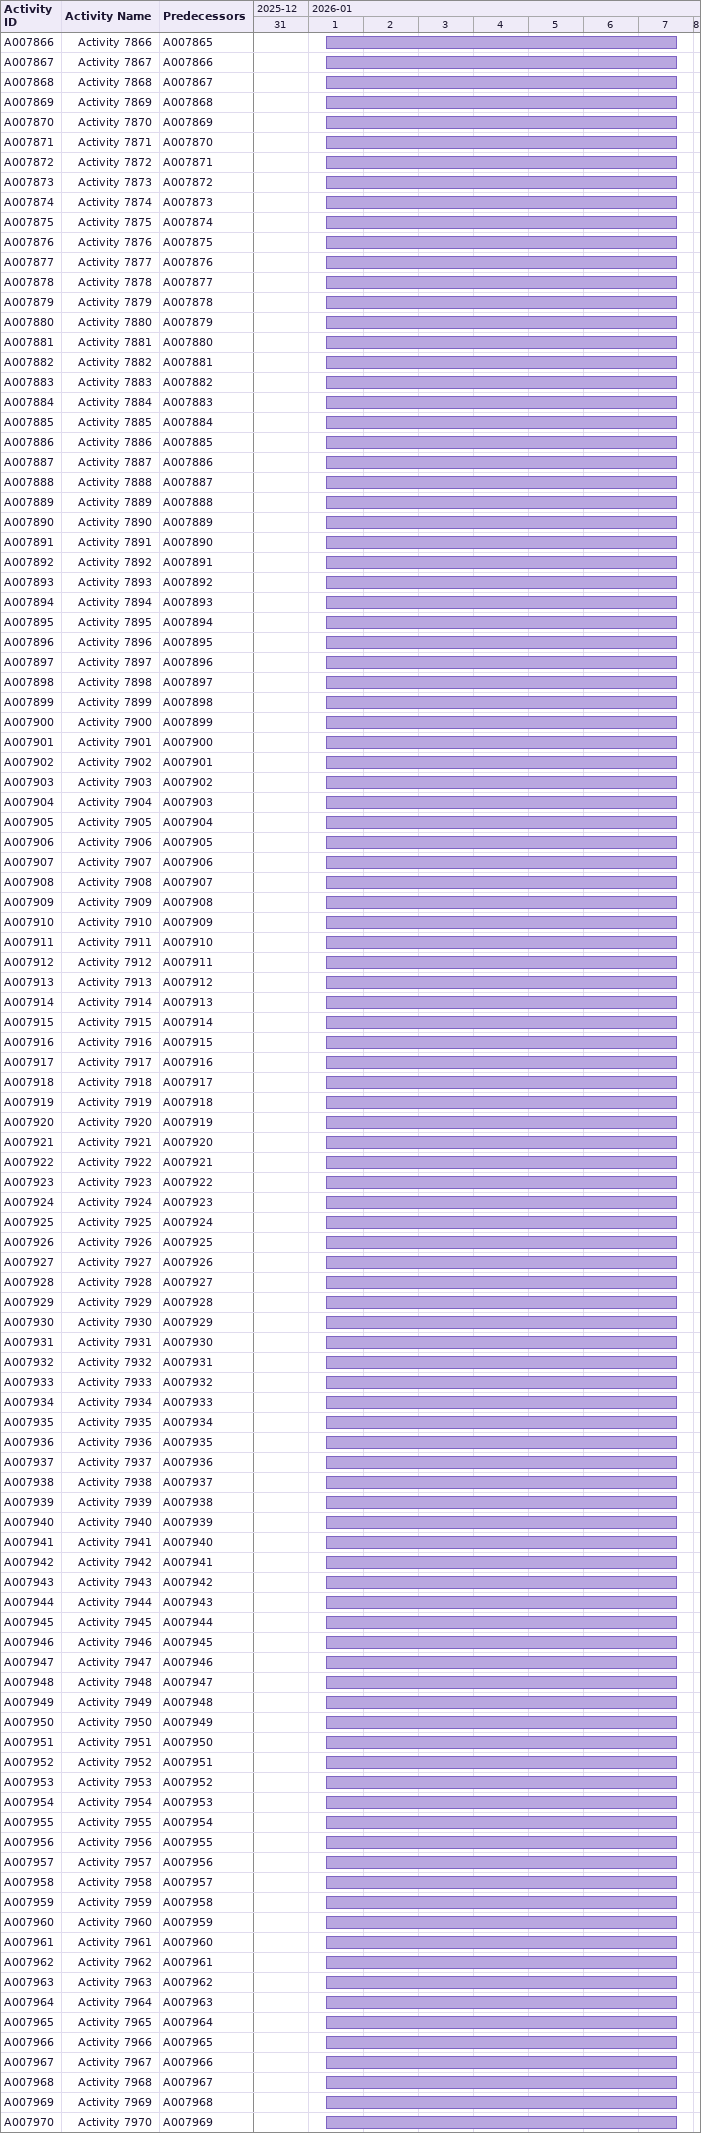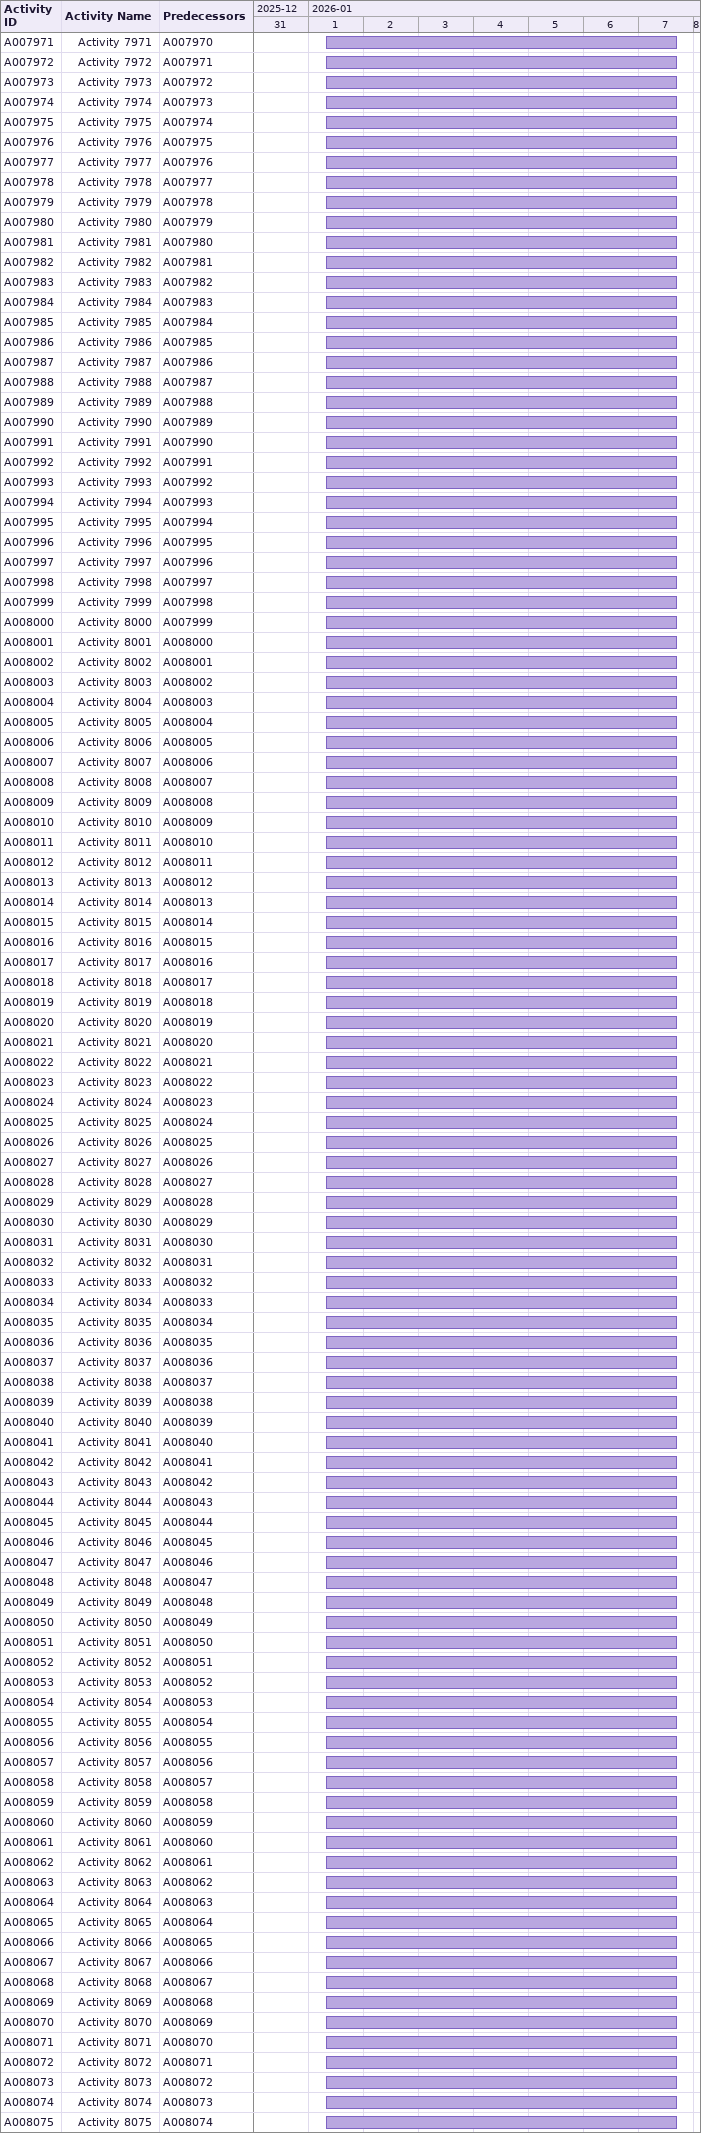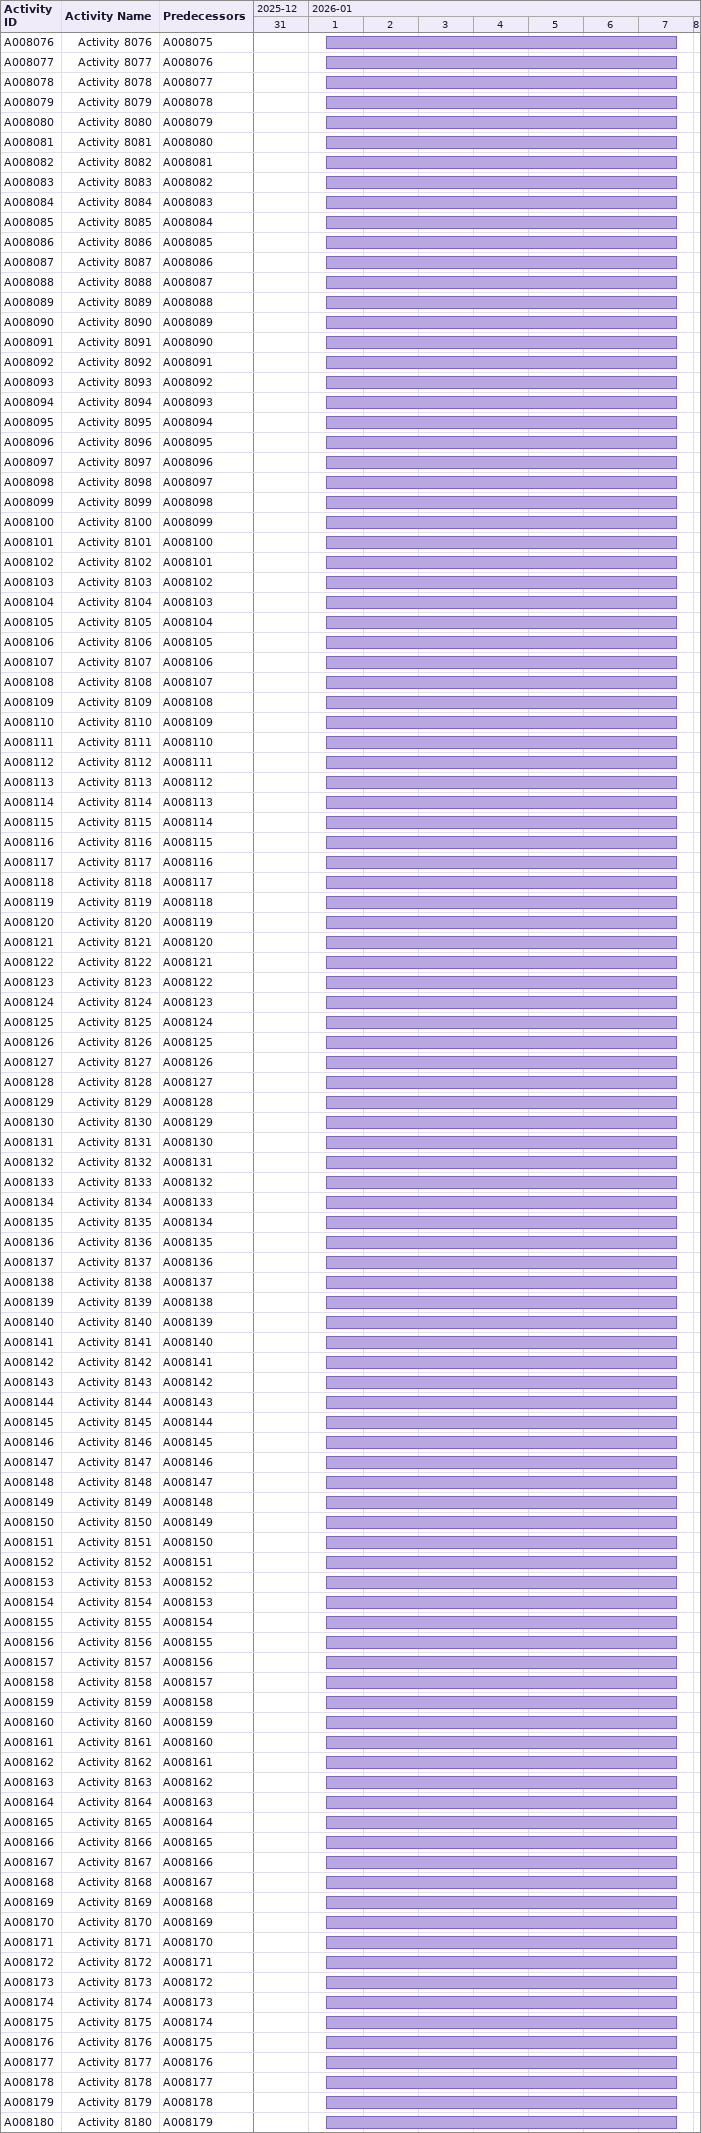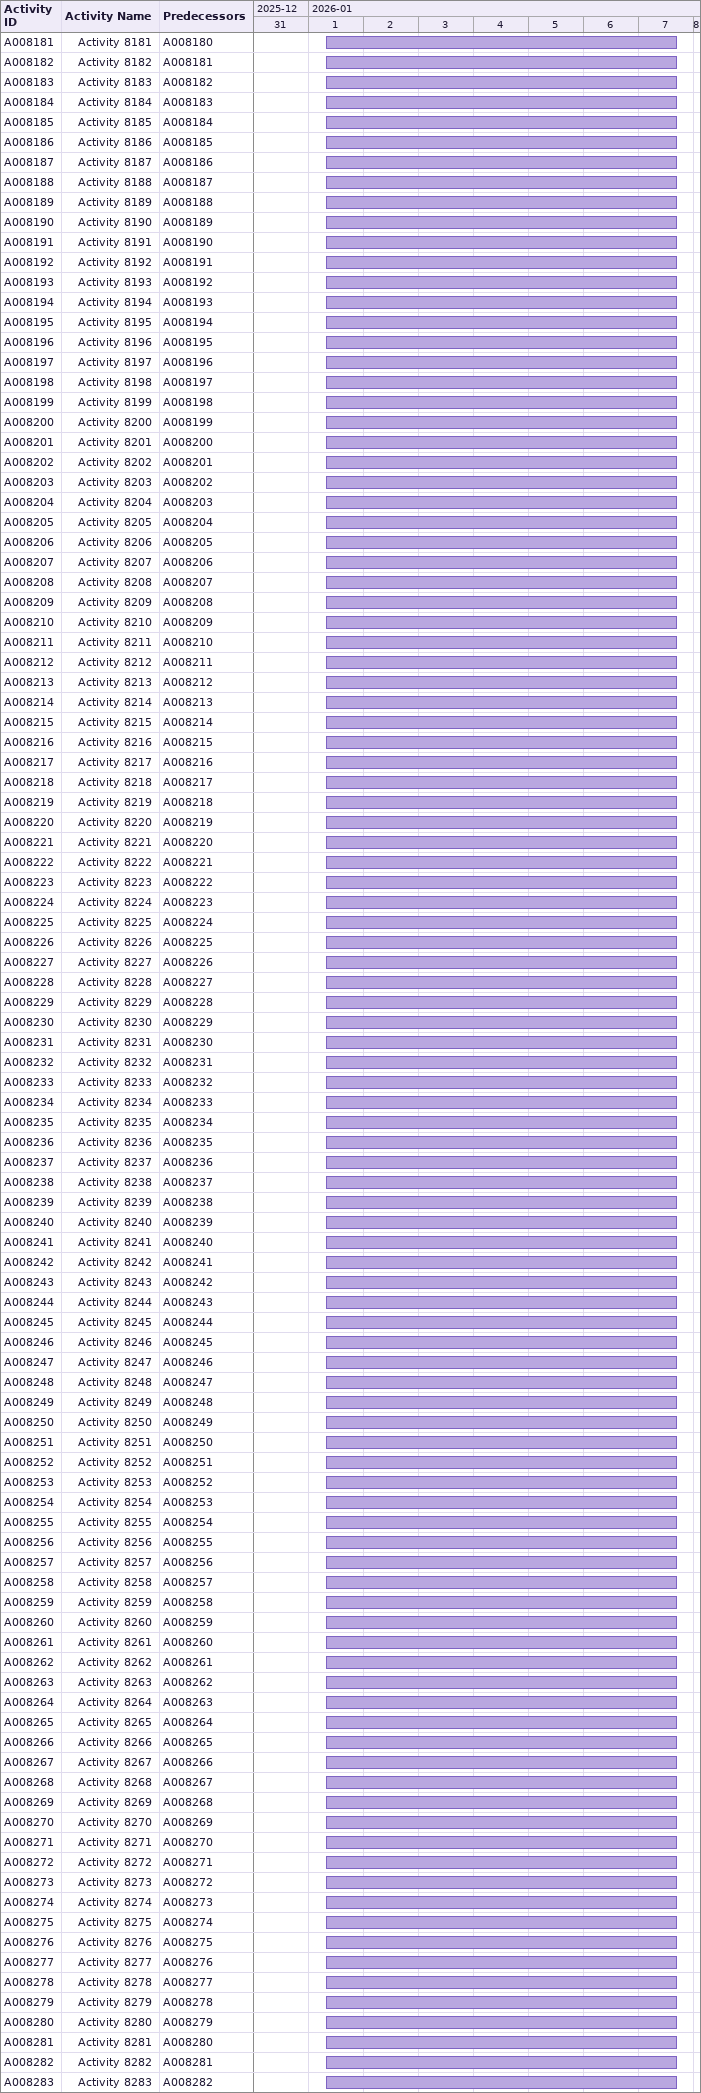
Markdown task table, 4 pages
| ID | Level | Task | Start | Finish | Predecessors |
|---|---|---|---|---|---|
| A007866 | 2 | Activity 7866 | 2026-01-01 | 2026-01-07 | A007865 |
| A007867 | 2 | Activity 7867 | 2026-01-01 | 2026-01-07 | A007866 |
| A007868 | 2 | Activity 7868 | 2026-01-01 | 2026-01-07 | A007867 |
| A007869 | 2 | Activity 7869 | 2026-01-01 | 2026-01-07 | A007868 |
| A007870 | 2 | Activity 7870 | 2026-01-01 | 2026-01-07 | A007869 |
| A007871 | 2 | Activity 7871 | 2026-01-01 | 2026-01-07 | A007870 |
| A007872 | 2 | Activity 7872 | 2026-01-01 | 2026-01-07 | A007871 |
| A007873 | 2 | Activity 7873 | 2026-01-01 | 2026-01-07 | A007872 |
| A007874 | 2 | Activity 7874 | 2026-01-01 | 2026-01-07 | A007873 |
| A007875 | 2 | Activity 7875 | 2026-01-01 | 2026-01-07 | A007874 |
| A007876 | 2 | Activity 7876 | 2026-01-01 | 2026-01-07 | A007875 |
| A007877 | 2 | Activity 7877 | 2026-01-01 | 2026-01-07 | A007876 |
| A007878 | 2 | Activity 7878 | 2026-01-01 | 2026-01-07 | A007877 |
| A007879 | 2 | Activity 7879 | 2026-01-01 | 2026-01-07 | A007878 |
| A007880 | 2 | Activity 7880 | 2026-01-01 | 2026-01-07 | A007879 |
| A007881 | 2 | Activity 7881 | 2026-01-01 | 2026-01-07 | A007880 |
| A007882 | 2 | Activity 7882 | 2026-01-01 | 2026-01-07 | A007881 |
| A007883 | 2 | Activity 7883 | 2026-01-01 | 2026-01-07 | A007882 |
| A007884 | 2 | Activity 7884 | 2026-01-01 | 2026-01-07 | A007883 |
| A007885 | 2 | Activity 7885 | 2026-01-01 | 2026-01-07 | A007884 |
| A007886 | 2 | Activity 7886 | 2026-01-01 | 2026-01-07 | A007885 |
| A007887 | 2 | Activity 7887 | 2026-01-01 | 2026-01-07 | A007886 |
| A007888 | 2 | Activity 7888 | 2026-01-01 | 2026-01-07 | A007887 |
| A007889 | 2 | Activity 7889 | 2026-01-01 | 2026-01-07 | A007888 |
| A007890 | 2 | Activity 7890 | 2026-01-01 | 2026-01-07 | A007889 |
| A007891 | 2 | Activity 7891 | 2026-01-01 | 2026-01-07 | A007890 |
| A007892 | 2 | Activity 7892 | 2026-01-01 | 2026-01-07 | A007891 |
| A007893 | 2 | Activity 7893 | 2026-01-01 | 2026-01-07 | A007892 |
| A007894 | 2 | Activity 7894 | 2026-01-01 | 2026-01-07 | A007893 |
| A007895 | 2 | Activity 7895 | 2026-01-01 | 2026-01-07 | A007894 |
| A007896 | 2 | Activity 7896 | 2026-01-01 | 2026-01-07 | A007895 |
| A007897 | 2 | Activity 7897 | 2026-01-01 | 2026-01-07 | A007896 |
| A007898 | 2 | Activity 7898 | 2026-01-01 | 2026-01-07 | A007897 |
| A007899 | 2 | Activity 7899 | 2026-01-01 | 2026-01-07 | A007898 |
| A007900 | 2 | Activity 7900 | 2026-01-01 | 2026-01-07 | A007899 |
| A007901 | 2 | Activity 7901 | 2026-01-01 | 2026-01-07 | A007900 |
| A007902 | 2 | Activity 7902 | 2026-01-01 | 2026-01-07 | A007901 |
| A007903 | 2 | Activity 7903 | 2026-01-01 | 2026-01-07 | A007902 |
| A007904 | 2 | Activity 7904 | 2026-01-01 | 2026-01-07 | A007903 |
| A007905 | 2 | Activity 7905 | 2026-01-01 | 2026-01-07 | A007904 |
| A007906 | 2 | Activity 7906 | 2026-01-01 | 2026-01-07 | A007905 |
| A007907 | 2 | Activity 7907 | 2026-01-01 | 2026-01-07 | A007906 |
| A007908 | 2 | Activity 7908 | 2026-01-01 | 2026-01-07 | A007907 |
| A007909 | 2 | Activity 7909 | 2026-01-01 | 2026-01-07 | A007908 |
| A007910 | 2 | Activity 7910 | 2026-01-01 | 2026-01-07 | A007909 |
| A007911 | 2 | Activity 7911 | 2026-01-01 | 2026-01-07 | A007910 |
| A007912 | 2 | Activity 7912 | 2026-01-01 | 2026-01-07 | A007911 |
| A007913 | 2 | Activity 7913 | 2026-01-01 | 2026-01-07 | A007912 |
| A007914 | 2 | Activity 7914 | 2026-01-01 | 2026-01-07 | A007913 |
| A007915 | 2 | Activity 7915 | 2026-01-01 | 2026-01-07 | A007914 |
| A007916 | 2 | Activity 7916 | 2026-01-01 | 2026-01-07 | A007915 |
| A007917 | 2 | Activity 7917 | 2026-01-01 | 2026-01-07 | A007916 |
| A007918 | 2 | Activity 7918 | 2026-01-01 | 2026-01-07 | A007917 |
| A007919 | 2 | Activity 7919 | 2026-01-01 | 2026-01-07 | A007918 |
| A007920 | 2 | Activity 7920 | 2026-01-01 | 2026-01-07 | A007919 |
| A007921 | 2 | Activity 7921 | 2026-01-01 | 2026-01-07 | A007920 |
| A007922 | 2 | Activity 7922 | 2026-01-01 | 2026-01-07 | A007921 |
| A007923 | 2 | Activity 7923 | 2026-01-01 | 2026-01-07 | A007922 |
| A007924 | 2 | Activity 7924 | 2026-01-01 | 2026-01-07 | A007923 |
| A007925 | 2 | Activity 7925 | 2026-01-01 | 2026-01-07 | A007924 |
| A007926 | 2 | Activity 7926 | 2026-01-01 | 2026-01-07 | A007925 |
| A007927 | 2 | Activity 7927 | 2026-01-01 | 2026-01-07 | A007926 |
| A007928 | 2 | Activity 7928 | 2026-01-01 | 2026-01-07 | A007927 |
| A007929 | 2 | Activity 7929 | 2026-01-01 | 2026-01-07 | A007928 |
| A007930 | 2 | Activity 7930 | 2026-01-01 | 2026-01-07 | A007929 |
| A007931 | 2 | Activity 7931 | 2026-01-01 | 2026-01-07 | A007930 |
| A007932 | 2 | Activity 7932 | 2026-01-01 | 2026-01-07 | A007931 |
| A007933 | 2 | Activity 7933 | 2026-01-01 | 2026-01-07 | A007932 |
| A007934 | 2 | Activity 7934 | 2026-01-01 | 2026-01-07 | A007933 |
| A007935 | 2 | Activity 7935 | 2026-01-01 | 2026-01-07 | A007934 |
| A007936 | 2 | Activity 7936 | 2026-01-01 | 2026-01-07 | A007935 |
| A007937 | 2 | Activity 7937 | 2026-01-01 | 2026-01-07 | A007936 |
| A007938 | 2 | Activity 7938 | 2026-01-01 | 2026-01-07 | A007937 |
| A007939 | 2 | Activity 7939 | 2026-01-01 | 2026-01-07 | A007938 |
| A007940 | 2 | Activity 7940 | 2026-01-01 | 2026-01-07 | A007939 |
| A007941 | 2 | Activity 7941 | 2026-01-01 | 2026-01-07 | A007940 |
| A007942 | 2 | Activity 7942 | 2026-01-01 | 2026-01-07 | A007941 |
| A007943 | 2 | Activity 7943 | 2026-01-01 | 2026-01-07 | A007942 |
| A007944 | 2 | Activity 7944 | 2026-01-01 | 2026-01-07 | A007943 |
| A007945 | 2 | Activity 7945 | 2026-01-01 | 2026-01-07 | A007944 |
| A007946 | 2 | Activity 7946 | 2026-01-01 | 2026-01-07 | A007945 |
| A007947 | 2 | Activity 7947 | 2026-01-01 | 2026-01-07 | A007946 |
| A007948 | 2 | Activity 7948 | 2026-01-01 | 2026-01-07 | A007947 |
| A007949 | 2 | Activity 7949 | 2026-01-01 | 2026-01-07 | A007948 |
| A007950 | 2 | Activity 7950 | 2026-01-01 | 2026-01-07 | A007949 |
| A007951 | 2 | Activity 7951 | 2026-01-01 | 2026-01-07 | A007950 |
| A007952 | 2 | Activity 7952 | 2026-01-01 | 2026-01-07 | A007951 |
| A007953 | 2 | Activity 7953 | 2026-01-01 | 2026-01-07 | A007952 |
| A007954 | 2 | Activity 7954 | 2026-01-01 | 2026-01-07 | A007953 |
| A007955 | 2 | Activity 7955 | 2026-01-01 | 2026-01-07 | A007954 |
| A007956 | 2 | Activity 7956 | 2026-01-01 | 2026-01-07 | A007955 |
| A007957 | 2 | Activity 7957 | 2026-01-01 | 2026-01-07 | A007956 |
| A007958 | 2 | Activity 7958 | 2026-01-01 | 2026-01-07 | A007957 |
| A007959 | 2 | Activity 7959 | 2026-01-01 | 2026-01-07 | A007958 |
| A007960 | 2 | Activity 7960 | 2026-01-01 | 2026-01-07 | A007959 |
| A007961 | 2 | Activity 7961 | 2026-01-01 | 2026-01-07 | A007960 |
| A007962 | 2 | Activity 7962 | 2026-01-01 | 2026-01-07 | A007961 |
| A007963 | 2 | Activity 7963 | 2026-01-01 | 2026-01-07 | A007962 |
| A007964 | 2 | Activity 7964 | 2026-01-01 | 2026-01-07 | A007963 |
| A007965 | 2 | Activity 7965 | 2026-01-01 | 2026-01-07 | A007964 |
| A007966 | 2 | Activity 7966 | 2026-01-01 | 2026-01-07 | A007965 |
| A007967 | 2 | Activity 7967 | 2026-01-01 | 2026-01-07 | A007966 |
| A007968 | 2 | Activity 7968 | 2026-01-01 | 2026-01-07 | A007967 |
| A007969 | 2 | Activity 7969 | 2026-01-01 | 2026-01-07 | A007968 |
| A007970 | 2 | Activity 7970 | 2026-01-01 | 2026-01-07 | A007969 |
| A007971 | 2 | Activity 7971 | 2026-01-01 | 2026-01-07 | A007970 |
| A007972 | 2 | Activity 7972 | 2026-01-01 | 2026-01-07 | A007971 |
| A007973 | 2 | Activity 7973 | 2026-01-01 | 2026-01-07 | A007972 |
| A007974 | 2 | Activity 7974 | 2026-01-01 | 2026-01-07 | A007973 |
| A007975 | 2 | Activity 7975 | 2026-01-01 | 2026-01-07 | A007974 |
| A007976 | 2 | Activity 7976 | 2026-01-01 | 2026-01-07 | A007975 |
| A007977 | 2 | Activity 7977 | 2026-01-01 | 2026-01-07 | A007976 |
| A007978 | 2 | Activity 7978 | 2026-01-01 | 2026-01-07 | A007977 |
| A007979 | 2 | Activity 7979 | 2026-01-01 | 2026-01-07 | A007978 |
| A007980 | 2 | Activity 7980 | 2026-01-01 | 2026-01-07 | A007979 |
| A007981 | 2 | Activity 7981 | 2026-01-01 | 2026-01-07 | A007980 |
| A007982 | 2 | Activity 7982 | 2026-01-01 | 2026-01-07 | A007981 |
| A007983 | 2 | Activity 7983 | 2026-01-01 | 2026-01-07 | A007982 |
| A007984 | 2 | Activity 7984 | 2026-01-01 | 2026-01-07 | A007983 |
| A007985 | 2 | Activity 7985 | 2026-01-01 | 2026-01-07 | A007984 |
| A007986 | 2 | Activity 7986 | 2026-01-01 | 2026-01-07 | A007985 |
| A007987 | 2 | Activity 7987 | 2026-01-01 | 2026-01-07 | A007986 |
| A007988 | 2 | Activity 7988 | 2026-01-01 | 2026-01-07 | A007987 |
| A007989 | 2 | Activity 7989 | 2026-01-01 | 2026-01-07 | A007988 |
| A007990 | 2 | Activity 7990 | 2026-01-01 | 2026-01-07 | A007989 |
| A007991 | 2 | Activity 7991 | 2026-01-01 | 2026-01-07 | A007990 |
| A007992 | 2 | Activity 7992 | 2026-01-01 | 2026-01-07 | A007991 |
| A007993 | 2 | Activity 7993 | 2026-01-01 | 2026-01-07 | A007992 |
| A007994 | 2 | Activity 7994 | 2026-01-01 | 2026-01-07 | A007993 |
| A007995 | 2 | Activity 7995 | 2026-01-01 | 2026-01-07 | A007994 |
| A007996 | 2 | Activity 7996 | 2026-01-01 | 2026-01-07 | A007995 |
| A007997 | 2 | Activity 7997 | 2026-01-01 | 2026-01-07 | A007996 |
| A007998 | 2 | Activity 7998 | 2026-01-01 | 2026-01-07 | A007997 |
| A007999 | 2 | Activity 7999 | 2026-01-01 | 2026-01-07 | A007998 |
| A008000 | 2 | Activity 8000 | 2026-01-01 | 2026-01-07 | A007999 |
| A008001 | 2 | Activity 8001 | 2026-01-01 | 2026-01-07 | A008000 |
| A008002 | 2 | Activity 8002 | 2026-01-01 | 2026-01-07 | A008001 |
| A008003 | 2 | Activity 8003 | 2026-01-01 | 2026-01-07 | A008002 |
| A008004 | 2 | Activity 8004 | 2026-01-01 | 2026-01-07 | A008003 |
| A008005 | 2 | Activity 8005 | 2026-01-01 | 2026-01-07 | A008004 |
| A008006 | 2 | Activity 8006 | 2026-01-01 | 2026-01-07 | A008005 |
| A008007 | 2 | Activity 8007 | 2026-01-01 | 2026-01-07 | A008006 |
| A008008 | 2 | Activity 8008 | 2026-01-01 | 2026-01-07 | A008007 |
| A008009 | 2 | Activity 8009 | 2026-01-01 | 2026-01-07 | A008008 |
| A008010 | 2 | Activity 8010 | 2026-01-01 | 2026-01-07 | A008009 |
| A008011 | 2 | Activity 8011 | 2026-01-01 | 2026-01-07 | A008010 |
| A008012 | 2 | Activity 8012 | 2026-01-01 | 2026-01-07 | A008011 |
| A008013 | 2 | Activity 8013 | 2026-01-01 | 2026-01-07 | A008012 |
| A008014 | 2 | Activity 8014 | 2026-01-01 | 2026-01-07 | A008013 |
| A008015 | 2 | Activity 8015 | 2026-01-01 | 2026-01-07 | A008014 |
| A008016 | 2 | Activity 8016 | 2026-01-01 | 2026-01-07 | A008015 |
| A008017 | 2 | Activity 8017 | 2026-01-01 | 2026-01-07 | A008016 |
| A008018 | 2 | Activity 8018 | 2026-01-01 | 2026-01-07 | A008017 |
| A008019 | 2 | Activity 8019 | 2026-01-01 | 2026-01-07 | A008018 |
| A008020 | 2 | Activity 8020 | 2026-01-01 | 2026-01-07 | A008019 |
| A008021 | 2 | Activity 8021 | 2026-01-01 | 2026-01-07 | A008020 |
| A008022 | 2 | Activity 8022 | 2026-01-01 | 2026-01-07 | A008021 |
| A008023 | 2 | Activity 8023 | 2026-01-01 | 2026-01-07 | A008022 |
| A008024 | 2 | Activity 8024 | 2026-01-01 | 2026-01-07 | A008023 |
| A008025 | 2 | Activity 8025 | 2026-01-01 | 2026-01-07 | A008024 |
| A008026 | 2 | Activity 8026 | 2026-01-01 | 2026-01-07 | A008025 |
| A008027 | 2 | Activity 8027 | 2026-01-01 | 2026-01-07 | A008026 |
| A008028 | 2 | Activity 8028 | 2026-01-01 | 2026-01-07 | A008027 |
| A008029 | 2 | Activity 8029 | 2026-01-01 | 2026-01-07 | A008028 |
| A008030 | 2 | Activity 8030 | 2026-01-01 | 2026-01-07 | A008029 |
| A008031 | 2 | Activity 8031 | 2026-01-01 | 2026-01-07 | A008030 |
| A008032 | 2 | Activity 8032 | 2026-01-01 | 2026-01-07 | A008031 |
| A008033 | 2 | Activity 8033 | 2026-01-01 | 2026-01-07 | A008032 |
| A008034 | 2 | Activity 8034 | 2026-01-01 | 2026-01-07 | A008033 |
| A008035 | 2 | Activity 8035 | 2026-01-01 | 2026-01-07 | A008034 |
| A008036 | 2 | Activity 8036 | 2026-01-01 | 2026-01-07 | A008035 |
| A008037 | 2 | Activity 8037 | 2026-01-01 | 2026-01-07 | A008036 |
| A008038 | 2 | Activity 8038 | 2026-01-01 | 2026-01-07 | A008037 |
| A008039 | 2 | Activity 8039 | 2026-01-01 | 2026-01-07 | A008038 |
| A008040 | 2 | Activity 8040 | 2026-01-01 | 2026-01-07 | A008039 |
| A008041 | 2 | Activity 8041 | 2026-01-01 | 2026-01-07 | A008040 |
| A008042 | 2 | Activity 8042 | 2026-01-01 | 2026-01-07 | A008041 |
| A008043 | 2 | Activity 8043 | 2026-01-01 | 2026-01-07 | A008042 |
| A008044 | 2 | Activity 8044 | 2026-01-01 | 2026-01-07 | A008043 |
| A008045 | 2 | Activity 8045 | 2026-01-01 | 2026-01-07 | A008044 |
| A008046 | 2 | Activity 8046 | 2026-01-01 | 2026-01-07 | A008045 |
| A008047 | 2 | Activity 8047 | 2026-01-01 | 2026-01-07 | A008046 |
| A008048 | 2 | Activity 8048 | 2026-01-01 | 2026-01-07 | A008047 |
| A008049 | 2 | Activity 8049 | 2026-01-01 | 2026-01-07 | A008048 |
| A008050 | 2 | Activity 8050 | 2026-01-01 | 2026-01-07 | A008049 |
| A008051 | 2 | Activity 8051 | 2026-01-01 | 2026-01-07 | A008050 |
| A008052 | 2 | Activity 8052 | 2026-01-01 | 2026-01-07 | A008051 |
| A008053 | 2 | Activity 8053 | 2026-01-01 | 2026-01-07 | A008052 |
| A008054 | 2 | Activity 8054 | 2026-01-01 | 2026-01-07 | A008053 |
| A008055 | 2 | Activity 8055 | 2026-01-01 | 2026-01-07 | A008054 |
| A008056 | 2 | Activity 8056 | 2026-01-01 | 2026-01-07 | A008055 |
| A008057 | 2 | Activity 8057 | 2026-01-01 | 2026-01-07 | A008056 |
| A008058 | 2 | Activity 8058 | 2026-01-01 | 2026-01-07 | A008057 |
| A008059 | 2 | Activity 8059 | 2026-01-01 | 2026-01-07 | A008058 |
| A008060 | 2 | Activity 8060 | 2026-01-01 | 2026-01-07 | A008059 |
| A008061 | 2 | Activity 8061 | 2026-01-01 | 2026-01-07 | A008060 |
| A008062 | 2 | Activity 8062 | 2026-01-01 | 2026-01-07 | A008061 |
| A008063 | 2 | Activity 8063 | 2026-01-01 | 2026-01-07 | A008062 |
| A008064 | 2 | Activity 8064 | 2026-01-01 | 2026-01-07 | A008063 |
| A008065 | 2 | Activity 8065 | 2026-01-01 | 2026-01-07 | A008064 |
| A008066 | 2 | Activity 8066 | 2026-01-01 | 2026-01-07 | A008065 |
| A008067 | 2 | Activity 8067 | 2026-01-01 | 2026-01-07 | A008066 |
| A008068 | 2 | Activity 8068 | 2026-01-01 | 2026-01-07 | A008067 |
| A008069 | 2 | Activity 8069 | 2026-01-01 | 2026-01-07 | A008068 |
| A008070 | 2 | Activity 8070 | 2026-01-01 | 2026-01-07 | A008069 |
| A008071 | 2 | Activity 8071 | 2026-01-01 | 2026-01-07 | A008070 |
| A008072 | 2 | Activity 8072 | 2026-01-01 | 2026-01-07 | A008071 |
| A008073 | 2 | Activity 8073 | 2026-01-01 | 2026-01-07 | A008072 |
| A008074 | 2 | Activity 8074 | 2026-01-01 | 2026-01-07 | A008073 |
| A008075 | 2 | Activity 8075 | 2026-01-01 | 2026-01-07 | A008074 |
| A008076 | 2 | Activity 8076 | 2026-01-01 | 2026-01-07 | A008075 |
| A008077 | 2 | Activity 8077 | 2026-01-01 | 2026-01-07 | A008076 |
| A008078 | 2 | Activity 8078 | 2026-01-01 | 2026-01-07 | A008077 |
| A008079 | 2 | Activity 8079 | 2026-01-01 | 2026-01-07 | A008078 |
| A008080 | 2 | Activity 8080 | 2026-01-01 | 2026-01-07 | A008079 |
| A008081 | 2 | Activity 8081 | 2026-01-01 | 2026-01-07 | A008080 |
| A008082 | 2 | Activity 8082 | 2026-01-01 | 2026-01-07 | A008081 |
| A008083 | 2 | Activity 8083 | 2026-01-01 | 2026-01-07 | A008082 |
| A008084 | 2 | Activity 8084 | 2026-01-01 | 2026-01-07 | A008083 |
| A008085 | 2 | Activity 8085 | 2026-01-01 | 2026-01-07 | A008084 |
| A008086 | 2 | Activity 8086 | 2026-01-01 | 2026-01-07 | A008085 |
| A008087 | 2 | Activity 8087 | 2026-01-01 | 2026-01-07 | A008086 |
| A008088 | 2 | Activity 8088 | 2026-01-01 | 2026-01-07 | A008087 |
| A008089 | 2 | Activity 8089 | 2026-01-01 | 2026-01-07 | A008088 |
| A008090 | 2 | Activity 8090 | 2026-01-01 | 2026-01-07 | A008089 |
| A008091 | 2 | Activity 8091 | 2026-01-01 | 2026-01-07 | A008090 |
| A008092 | 2 | Activity 8092 | 2026-01-01 | 2026-01-07 | A008091 |
| A008093 | 2 | Activity 8093 | 2026-01-01 | 2026-01-07 | A008092 |
| A008094 | 2 | Activity 8094 | 2026-01-01 | 2026-01-07 | A008093 |
| A008095 | 2 | Activity 8095 | 2026-01-01 | 2026-01-07 | A008094 |
| A008096 | 2 | Activity 8096 | 2026-01-01 | 2026-01-07 | A008095 |
| A008097 | 2 | Activity 8097 | 2026-01-01 | 2026-01-07 | A008096 |
| A008098 | 2 | Activity 8098 | 2026-01-01 | 2026-01-07 | A008097 |
| A008099 | 2 | Activity 8099 | 2026-01-01 | 2026-01-07 | A008098 |
| A008100 | 2 | Activity 8100 | 2026-01-01 | 2026-01-07 | A008099 |
| A008101 | 2 | Activity 8101 | 2026-01-01 | 2026-01-07 | A008100 |
| A008102 | 2 | Activity 8102 | 2026-01-01 | 2026-01-07 | A008101 |
| A008103 | 2 | Activity 8103 | 2026-01-01 | 2026-01-07 | A008102 |
| A008104 | 2 | Activity 8104 | 2026-01-01 | 2026-01-07 | A008103 |
| A008105 | 2 | Activity 8105 | 2026-01-01 | 2026-01-07 | A008104 |
| A008106 | 2 | Activity 8106 | 2026-01-01 | 2026-01-07 | A008105 |
| A008107 | 2 | Activity 8107 | 2026-01-01 | 2026-01-07 | A008106 |
| A008108 | 2 | Activity 8108 | 2026-01-01 | 2026-01-07 | A008107 |
| A008109 | 2 | Activity 8109 | 2026-01-01 | 2026-01-07 | A008108 |
| A008110 | 2 | Activity 8110 | 2026-01-01 | 2026-01-07 | A008109 |
| A008111 | 2 | Activity 8111 | 2026-01-01 | 2026-01-07 | A008110 |
| A008112 | 2 | Activity 8112 | 2026-01-01 | 2026-01-07 | A008111 |
| A008113 | 2 | Activity 8113 | 2026-01-01 | 2026-01-07 | A008112 |
| A008114 | 2 | Activity 8114 | 2026-01-01 | 2026-01-07 | A008113 |
| A008115 | 2 | Activity 8115 | 2026-01-01 | 2026-01-07 | A008114 |
| A008116 | 2 | Activity 8116 | 2026-01-01 | 2026-01-07 | A008115 |
| A008117 | 2 | Activity 8117 | 2026-01-01 | 2026-01-07 | A008116 |
| A008118 | 2 | Activity 8118 | 2026-01-01 | 2026-01-07 | A008117 |
| A008119 | 2 | Activity 8119 | 2026-01-01 | 2026-01-07 | A008118 |
| A008120 | 2 | Activity 8120 | 2026-01-01 | 2026-01-07 | A008119 |
| A008121 | 2 | Activity 8121 | 2026-01-01 | 2026-01-07 | A008120 |
| A008122 | 2 | Activity 8122 | 2026-01-01 | 2026-01-07 | A008121 |
| A008123 | 2 | Activity 8123 | 2026-01-01 | 2026-01-07 | A008122 |
| A008124 | 2 | Activity 8124 | 2026-01-01 | 2026-01-07 | A008123 |
| A008125 | 2 | Activity 8125 | 2026-01-01 | 2026-01-07 | A008124 |
| A008126 | 2 | Activity 8126 | 2026-01-01 | 2026-01-07 | A008125 |
| A008127 | 2 | Activity 8127 | 2026-01-01 | 2026-01-07 | A008126 |
| A008128 | 2 | Activity 8128 | 2026-01-01 | 2026-01-07 | A008127 |
| A008129 | 2 | Activity 8129 | 2026-01-01 | 2026-01-07 | A008128 |
| A008130 | 2 | Activity 8130 | 2026-01-01 | 2026-01-07 | A008129 |
| A008131 | 2 | Activity 8131 | 2026-01-01 | 2026-01-07 | A008130 |
| A008132 | 2 | Activity 8132 | 2026-01-01 | 2026-01-07 | A008131 |
| A008133 | 2 | Activity 8133 | 2026-01-01 | 2026-01-07 | A008132 |
| A008134 | 2 | Activity 8134 | 2026-01-01 | 2026-01-07 | A008133 |
| A008135 | 2 | Activity 8135 | 2026-01-01 | 2026-01-07 | A008134 |
| A008136 | 2 | Activity 8136 | 2026-01-01 | 2026-01-07 | A008135 |
| A008137 | 2 | Activity 8137 | 2026-01-01 | 2026-01-07 | A008136 |
| A008138 | 2 | Activity 8138 | 2026-01-01 | 2026-01-07 | A008137 |
| A008139 | 2 | Activity 8139 | 2026-01-01 | 2026-01-07 | A008138 |
| A008140 | 2 | Activity 8140 | 2026-01-01 | 2026-01-07 | A008139 |
| A008141 | 2 | Activity 8141 | 2026-01-01 | 2026-01-07 | A008140 |
| A008142 | 2 | Activity 8142 | 2026-01-01 | 2026-01-07 | A008141 |
| A008143 | 2 | Activity 8143 | 2026-01-01 | 2026-01-07 | A008142 |
| A008144 | 2 | Activity 8144 | 2026-01-01 | 2026-01-07 | A008143 |
| A008145 | 2 | Activity 8145 | 2026-01-01 | 2026-01-07 | A008144 |
| A008146 | 2 | Activity 8146 | 2026-01-01 | 2026-01-07 | A008145 |
| A008147 | 2 | Activity 8147 | 2026-01-01 | 2026-01-07 | A008146 |
| A008148 | 2 | Activity 8148 | 2026-01-01 | 2026-01-07 | A008147 |
| A008149 | 2 | Activity 8149 | 2026-01-01 | 2026-01-07 | A008148 |
| A008150 | 2 | Activity 8150 | 2026-01-01 | 2026-01-07 | A008149 |
| A008151 | 2 | Activity 8151 | 2026-01-01 | 2026-01-07 | A008150 |
| A008152 | 2 | Activity 8152 | 2026-01-01 | 2026-01-07 | A008151 |
| A008153 | 2 | Activity 8153 | 2026-01-01 | 2026-01-07 | A008152 |
| A008154 | 2 | Activity 8154 | 2026-01-01 | 2026-01-07 | A008153 |
| A008155 | 2 | Activity 8155 | 2026-01-01 | 2026-01-07 | A008154 |
| A008156 | 2 | Activity 8156 | 2026-01-01 | 2026-01-07 | A008155 |
| A008157 | 2 | Activity 8157 | 2026-01-01 | 2026-01-07 | A008156 |
| A008158 | 2 | Activity 8158 | 2026-01-01 | 2026-01-07 | A008157 |
| A008159 | 2 | Activity 8159 | 2026-01-01 | 2026-01-07 | A008158 |
| A008160 | 2 | Activity 8160 | 2026-01-01 | 2026-01-07 | A008159 |
| A008161 | 2 | Activity 8161 | 2026-01-01 | 2026-01-07 | A008160 |
| A008162 | 2 | Activity 8162 | 2026-01-01 | 2026-01-07 | A008161 |
| A008163 | 2 | Activity 8163 | 2026-01-01 | 2026-01-07 | A008162 |
| A008164 | 2 | Activity 8164 | 2026-01-01 | 2026-01-07 | A008163 |
| A008165 | 2 | Activity 8165 | 2026-01-01 | 2026-01-07 | A008164 |
| A008166 | 2 | Activity 8166 | 2026-01-01 | 2026-01-07 | A008165 |
| A008167 | 2 | Activity 8167 | 2026-01-01 | 2026-01-07 | A008166 |
| A008168 | 2 | Activity 8168 | 2026-01-01 | 2026-01-07 | A008167 |
| A008169 | 2 | Activity 8169 | 2026-01-01 | 2026-01-07 | A008168 |
| A008170 | 2 | Activity 8170 | 2026-01-01 | 2026-01-07 | A008169 |
| A008171 | 2 | Activity 8171 | 2026-01-01 | 2026-01-07 | A008170 |
| A008172 | 2 | Activity 8172 | 2026-01-01 | 2026-01-07 | A008171 |
| A008173 | 2 | Activity 8173 | 2026-01-01 | 2026-01-07 | A008172 |
| A008174 | 2 | Activity 8174 | 2026-01-01 | 2026-01-07 | A008173 |
| A008175 | 2 | Activity 8175 | 2026-01-01 | 2026-01-07 | A008174 |
| A008176 | 2 | Activity 8176 | 2026-01-01 | 2026-01-07 | A008175 |
| A008177 | 2 | Activity 8177 | 2026-01-01 | 2026-01-07 | A008176 |
| A008178 | 2 | Activity 8178 | 2026-01-01 | 2026-01-07 | A008177 |
| A008179 | 2 | Activity 8179 | 2026-01-01 | 2026-01-07 | A008178 |
| A008180 | 2 | Activity 8180 | 2026-01-01 | 2026-01-07 | A008179 |
| A008181 | 2 | Activity 8181 | 2026-01-01 | 2026-01-07 | A008180 |
| A008182 | 2 | Activity 8182 | 2026-01-01 | 2026-01-07 | A008181 |
| A008183 | 2 | Activity 8183 | 2026-01-01 | 2026-01-07 | A008182 |
| A008184 | 2 | Activity 8184 | 2026-01-01 | 2026-01-07 | A008183 |
| A008185 | 2 | Activity 8185 | 2026-01-01 | 2026-01-07 | A008184 |
| A008186 | 2 | Activity 8186 | 2026-01-01 | 2026-01-07 | A008185 |
| A008187 | 2 | Activity 8187 | 2026-01-01 | 2026-01-07 | A008186 |
| A008188 | 2 | Activity 8188 | 2026-01-01 | 2026-01-07 | A008187 |
| A008189 | 2 | Activity 8189 | 2026-01-01 | 2026-01-07 | A008188 |
| A008190 | 2 | Activity 8190 | 2026-01-01 | 2026-01-07 | A008189 |
| A008191 | 2 | Activity 8191 | 2026-01-01 | 2026-01-07 | A008190 |
| A008192 | 2 | Activity 8192 | 2026-01-01 | 2026-01-07 | A008191 |
| A008193 | 2 | Activity 8193 | 2026-01-01 | 2026-01-07 | A008192 |
| A008194 | 2 | Activity 8194 | 2026-01-01 | 2026-01-07 | A008193 |
| A008195 | 2 | Activity 8195 | 2026-01-01 | 2026-01-07 | A008194 |
| A008196 | 2 | Activity 8196 | 2026-01-01 | 2026-01-07 | A008195 |
| A008197 | 2 | Activity 8197 | 2026-01-01 | 2026-01-07 | A008196 |
| A008198 | 2 | Activity 8198 | 2026-01-01 | 2026-01-07 | A008197 |
| A008199 | 2 | Activity 8199 | 2026-01-01 | 2026-01-07 | A008198 |
| A008200 | 2 | Activity 8200 | 2026-01-01 | 2026-01-07 | A008199 |
| A008201 | 2 | Activity 8201 | 2026-01-01 | 2026-01-07 | A008200 |
| A008202 | 2 | Activity 8202 | 2026-01-01 | 2026-01-07 | A008201 |
| A008203 | 2 | Activity 8203 | 2026-01-01 | 2026-01-07 | A008202 |
| A008204 | 2 | Activity 8204 | 2026-01-01 | 2026-01-07 | A008203 |
| A008205 | 2 | Activity 8205 | 2026-01-01 | 2026-01-07 | A008204 |
| A008206 | 2 | Activity 8206 | 2026-01-01 | 2026-01-07 | A008205 |
| A008207 | 2 | Activity 8207 | 2026-01-01 | 2026-01-07 | A008206 |
| A008208 | 2 | Activity 8208 | 2026-01-01 | 2026-01-07 | A008207 |
| A008209 | 2 | Activity 8209 | 2026-01-01 | 2026-01-07 | A008208 |
| A008210 | 2 | Activity 8210 | 2026-01-01 | 2026-01-07 | A008209 |
| A008211 | 2 | Activity 8211 | 2026-01-01 | 2026-01-07 | A008210 |
| A008212 | 2 | Activity 8212 | 2026-01-01 | 2026-01-07 | A008211 |
| A008213 | 2 | Activity 8213 | 2026-01-01 | 2026-01-07 | A008212 |
| A008214 | 2 | Activity 8214 | 2026-01-01 | 2026-01-07 | A008213 |
| A008215 | 2 | Activity 8215 | 2026-01-01 | 2026-01-07 | A008214 |
| A008216 | 2 | Activity 8216 | 2026-01-01 | 2026-01-07 | A008215 |
| A008217 | 2 | Activity 8217 | 2026-01-01 | 2026-01-07 | A008216 |
| A008218 | 2 | Activity 8218 | 2026-01-01 | 2026-01-07 | A008217 |
| A008219 | 2 | Activity 8219 | 2026-01-01 | 2026-01-07 | A008218 |
| A008220 | 2 | Activity 8220 | 2026-01-01 | 2026-01-07 | A008219 |
| A008221 | 2 | Activity 8221 | 2026-01-01 | 2026-01-07 | A008220 |
| A008222 | 2 | Activity 8222 | 2026-01-01 | 2026-01-07 | A008221 |
| A008223 | 2 | Activity 8223 | 2026-01-01 | 2026-01-07 | A008222 |
| A008224 | 2 | Activity 8224 | 2026-01-01 | 2026-01-07 | A008223 |
| A008225 | 2 | Activity 8225 | 2026-01-01 | 2026-01-07 | A008224 |
| A008226 | 2 | Activity 8226 | 2026-01-01 | 2026-01-07 | A008225 |
| A008227 | 2 | Activity 8227 | 2026-01-01 | 2026-01-07 | A008226 |
| A008228 | 2 | Activity 8228 | 2026-01-01 | 2026-01-07 | A008227 |
| A008229 | 2 | Activity 8229 | 2026-01-01 | 2026-01-07 | A008228 |
| A008230 | 2 | Activity 8230 | 2026-01-01 | 2026-01-07 | A008229 |
| A008231 | 2 | Activity 8231 | 2026-01-01 | 2026-01-07 | A008230 |
| A008232 | 2 | Activity 8232 | 2026-01-01 | 2026-01-07 | A008231 |
| A008233 | 2 | Activity 8233 | 2026-01-01 | 2026-01-07 | A008232 |
| A008234 | 2 | Activity 8234 | 2026-01-01 | 2026-01-07 | A008233 |
| A008235 | 2 | Activity 8235 | 2026-01-01 | 2026-01-07 | A008234 |
| A008236 | 2 | Activity 8236 | 2026-01-01 | 2026-01-07 | A008235 |
| A008237 | 2 | Activity 8237 | 2026-01-01 | 2026-01-07 | A008236 |
| A008238 | 2 | Activity 8238 | 2026-01-01 | 2026-01-07 | A008237 |
| A008239 | 2 | Activity 8239 | 2026-01-01 | 2026-01-07 | A008238 |
| A008240 | 2 | Activity 8240 | 2026-01-01 | 2026-01-07 | A008239 |
| A008241 | 2 | Activity 8241 | 2026-01-01 | 2026-01-07 | A008240 |
| A008242 | 2 | Activity 8242 | 2026-01-01 | 2026-01-07 | A008241 |
| A008243 | 2 | Activity 8243 | 2026-01-01 | 2026-01-07 | A008242 |
| A008244 | 2 | Activity 8244 | 2026-01-01 | 2026-01-07 | A008243 |
| A008245 | 2 | Activity 8245 | 2026-01-01 | 2026-01-07 | A008244 |
| A008246 | 2 | Activity 8246 | 2026-01-01 | 2026-01-07 | A008245 |
| A008247 | 2 | Activity 8247 | 2026-01-01 | 2026-01-07 | A008246 |
| A008248 | 2 | Activity 8248 | 2026-01-01 | 2026-01-07 | A008247 |
| A008249 | 2 | Activity 8249 | 2026-01-01 | 2026-01-07 | A008248 |
| A008250 | 2 | Activity 8250 | 2026-01-01 | 2026-01-07 | A008249 |
| A008251 | 2 | Activity 8251 | 2026-01-01 | 2026-01-07 | A008250 |
| A008252 | 2 | Activity 8252 | 2026-01-01 | 2026-01-07 | A008251 |
| A008253 | 2 | Activity 8253 | 2026-01-01 | 2026-01-07 | A008252 |
| A008254 | 2 | Activity 8254 | 2026-01-01 | 2026-01-07 | A008253 |
| A008255 | 2 | Activity 8255 | 2026-01-01 | 2026-01-07 | A008254 |
| A008256 | 2 | Activity 8256 | 2026-01-01 | 2026-01-07 | A008255 |
| A008257 | 2 | Activity 8257 | 2026-01-01 | 2026-01-07 | A008256 |
| A008258 | 2 | Activity 8258 | 2026-01-01 | 2026-01-07 | A008257 |
| A008259 | 2 | Activity 8259 | 2026-01-01 | 2026-01-07 | A008258 |
| A008260 | 2 | Activity 8260 | 2026-01-01 | 2026-01-07 | A008259 |
| A008261 | 2 | Activity 8261 | 2026-01-01 | 2026-01-07 | A008260 |
| A008262 | 2 | Activity 8262 | 2026-01-01 | 2026-01-07 | A008261 |
| A008263 | 2 | Activity 8263 | 2026-01-01 | 2026-01-07 | A008262 |
| A008264 | 2 | Activity 8264 | 2026-01-01 | 2026-01-07 | A008263 |
| A008265 | 2 | Activity 8265 | 2026-01-01 | 2026-01-07 | A008264 |
| A008266 | 2 | Activity 8266 | 2026-01-01 | 2026-01-07 | A008265 |
| A008267 | 2 | Activity 8267 | 2026-01-01 | 2026-01-07 | A008266 |
| A008268 | 2 | Activity 8268 | 2026-01-01 | 2026-01-07 | A008267 |
| A008269 | 2 | Activity 8269 | 2026-01-01 | 2026-01-07 | A008268 |
| A008270 | 2 | Activity 8270 | 2026-01-01 | 2026-01-07 | A008269 |
| A008271 | 2 | Activity 8271 | 2026-01-01 | 2026-01-07 | A008270 |
| A008272 | 2 | Activity 8272 | 2026-01-01 | 2026-01-07 | A008271 |
| A008273 | 2 | Activity 8273 | 2026-01-01 | 2026-01-07 | A008272 |
| A008274 | 2 | Activity 8274 | 2026-01-01 | 2026-01-07 | A008273 |
| A008275 | 2 | Activity 8275 | 2026-01-01 | 2026-01-07 | A008274 |
| A008276 | 2 | Activity 8276 | 2026-01-01 | 2026-01-07 | A008275 |
| A008277 | 2 | Activity 8277 | 2026-01-01 | 2026-01-07 | A008276 |
| A008278 | 2 | Activity 8278 | 2026-01-01 | 2026-01-07 | A008277 |
| A008279 | 2 | Activity 8279 | 2026-01-01 | 2026-01-07 | A008278 |
| A008280 | 2 | Activity 8280 | 2026-01-01 | 2026-01-07 | A008279 |
| A008281 | 2 | Activity 8281 | 2026-01-01 | 2026-01-07 | A008280 |
| A008282 | 2 | Activity 8282 | 2026-01-01 | 2026-01-07 | A008281 |
| A008283 | 2 | Activity 8283 | 2026-01-01 | 2026-01-07 | A008282 |
